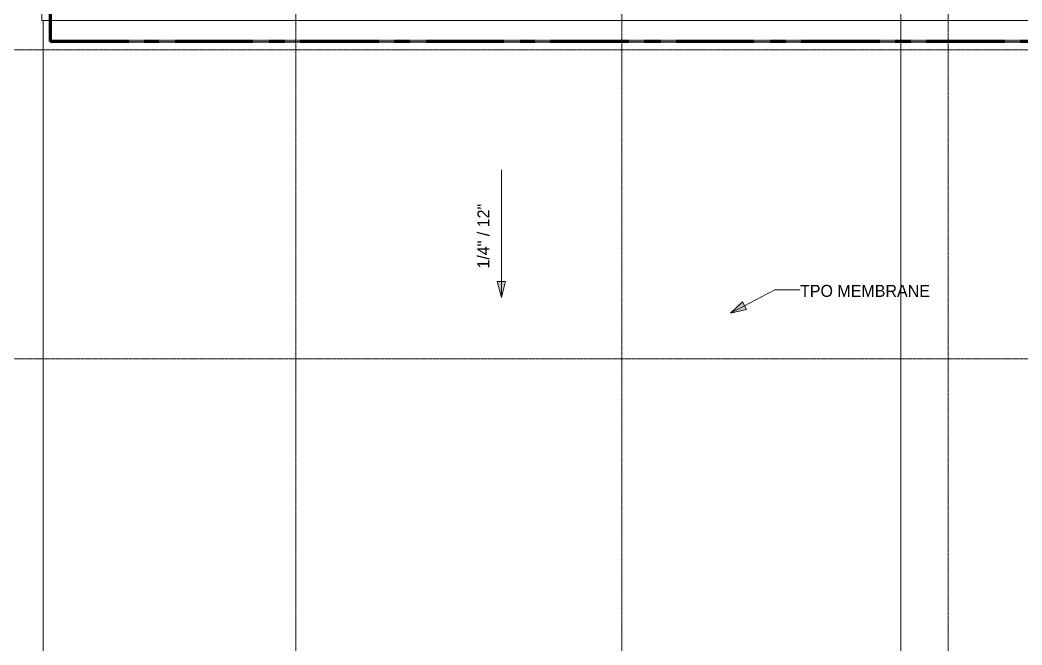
# Model space of a CAD drawing. Header units: inches. Extents: x -4450 to -273, y 9564 to 12971.
# Drawn here: x -3431 to -2426, y 10216 to 10843 of the extents above; entities that cross this region are included whole.
import ezdxf

# ---------------------------------------------------------------- set-up
doc = ezdxf.new("R2010")
doc.units = ezdxf.units.IN
doc.header["$MEASUREMENT"] = 0
for name, pattern in [('Aligning Line 1_8_', [0.25, 0.125, -0.125]), ('Double Dash 3_8_', [1, 0.375, -0.125, 0.125, -0.125, 0.125, -0.125]), ('Grid Line 1_2_', [0.875, 0.5, -0.125, 0.125, -0.125])]:
    doc.linetypes.add(name, pattern=pattern)
for name, color, linetype, lineweight in [('0-1', 7, 'Continuous', 5), ('0-4', 147, 'Aligning Line 1_8_', 9), ('A-ROOF', 132, 'Continuous', 13), ('A-WALL', 113, 'Continuous', 13), ('C-PROP-LINE-1', 250, 'Double Dash 3_8_', 140), ('G-ANNO-DIMS', 111, 'Continuous', 9), ('G-ANNO-SYMB-3', 111, 'Continuous', 9), ('G-ANNO-TEXT', 231, 'Continuous', 9), ('S-GRID-1', 1, 'Grid Line 1_2_', 9)]:
    doc.layers.add(name, color=color, linetype=linetype, lineweight=lineweight)
doc.styles.add('Century Gothic_1', font='ufonts.com_century-gothic.ttf', dxfattribs={"height": 12})

# ---------------------------------------------------------------- blocks, each defined once
blk = doc.blocks.new('Family - ___-1870574-FLOOR PLAN - ROOF')
at = {"layer": 'C-PROP-LINE-1'}
for p in [(-3400.6, 11277.3), (-2097.8, 10821.5)]:
    blk.add_line(p, (-3400.6, 10821.5), dxfattribs=at)
blk = doc.blocks.new('CTR - 1st Phase - Common Walls_rvt-1-FLOOR PLAN - ROOF')
at = {"layer": '0-4'}
blk.add_blockref('Family - ___-1870574-FLOOR PLAN - ROOF', (0, 0), dxfattribs=at)

msp = doc.modelspace()

# ---------------------------------------------------------------- hatches: boundary and pattern name
at = {"layer": 'G-ANNO-DIMS'}
msp.add_hatch(color=256, dxfattribs=at).paths.add_polyline_path([(-2948.2, 10564.7), (-2943.9, 10580.7), (-2952.5, 10580.7)], flags=0)
at = {"layer": 'G-ANNO-TEXT'}
msp.add_hatch(color=256, dxfattribs=at).paths.add_polyline_path([(-2718.6, 10549.1), (-2702.4, 10552.7), (-2706.4, 10560.3)], flags=0)

# ---------------------------------------------------------------- linework, layer by layer
at = {"layer": 'A-ROOF'}
msp.add_line((-3407.7, 9989.1), (-3407.7, 10842.5), dxfattribs=at)
at = {"layer": 'A-WALL'}
for p, q in [((-3408.9, 10842.5), (-3408.9, 11256.3)), ((-2076.8, 10842.5), (-3408.9, 10842.5))]:
    msp.add_line(p, q, dxfattribs=at)
at = {"layer": 'G-ANNO-DIMS'}
for p, q in [((-2948.2, 10692.7), (-2948.2, 10564.7)), ((-2943.9, 10580.7), (-2952.5, 10580.7)), ((-2952.5, 10580.7), (-2948.2, 10564.7)), ((-2948.2, 10564.7), (-2943.9, 10580.7))]:
    msp.add_line(p, q, dxfattribs=at)
at = {"layer": 'G-ANNO-SYMB-3'}
msp.add_line((-2547.8, 9666.8), (-2547.8, 12328.8), dxfattribs=at)
at = {"layer": 'G-ANNO-TEXT'}
for p, q in [((-2718.6, 10549.1), (-2673.9, 10572.4)), ((-2673.9, 10572.4), (-2648.7, 10572.4)), ((-2706.4, 10560.3), (-2718.6, 10549.1)), ((-2702.4, 10552.7), (-2706.4, 10560.3)), ((-2718.6, 10549.1), (-2702.4, 10552.7))]:
    msp.add_line(p, q, dxfattribs=at)
at = {"layer": 'S-GRID-1'}
for p, q in [((-3154.3, 9836.2), (-3154.3, 12413.7)), ((-2827.3, 9836.2), (-2827.3, 12413.7)), ((-2500.3, 9836.2), (-2500.3, 12413.7)), ((-464.5, 10813.2), (-4316.3, 10813.2)), ((-464.5, 10503.2), (-4316.3, 10503.2))]:
    msp.add_line(p, q, dxfattribs=at)

# ---------------------------------------------------------------- block references
at = {"layer": '0-1'}
msp.add_blockref('CTR - 1st Phase - Common Walls_rvt-1-FLOOR PLAN - ROOF', (0, 0), dxfattribs=at)

# ---------------------------------------------------------------- texts
at = {"layer": 'G-ANNO-TEXT', "insert": (-2648.7, 10577.4), "char_height": 12, "width": 160.388, "attachment_point": 1, "style": 'Century Gothic_1'}
msp.add_mtext('TPO MEMBRANE', dxfattribs=at)

# ---------------------------------------------------------------- next in the draw order: texts
at = {"layer": 'G-ANNO-DIMS', "insert": (-2972.2, 10593.8), "char_height": 12, "width": 83.898, "attachment_point": 1, "rotation": 90, "line_spacing_factor": 0.984502, "style": 'Century Gothic_1', "bg_fill": 3, "box_fill_scale": 1.25, "bg_fill_color": 256, "bg_fill_true_color": 13158600, "bg_fill_transparency": 0}
msp.add_mtext('1/4" / 12"', dxfattribs=at)

doc.saveas('drawing.dxf')
